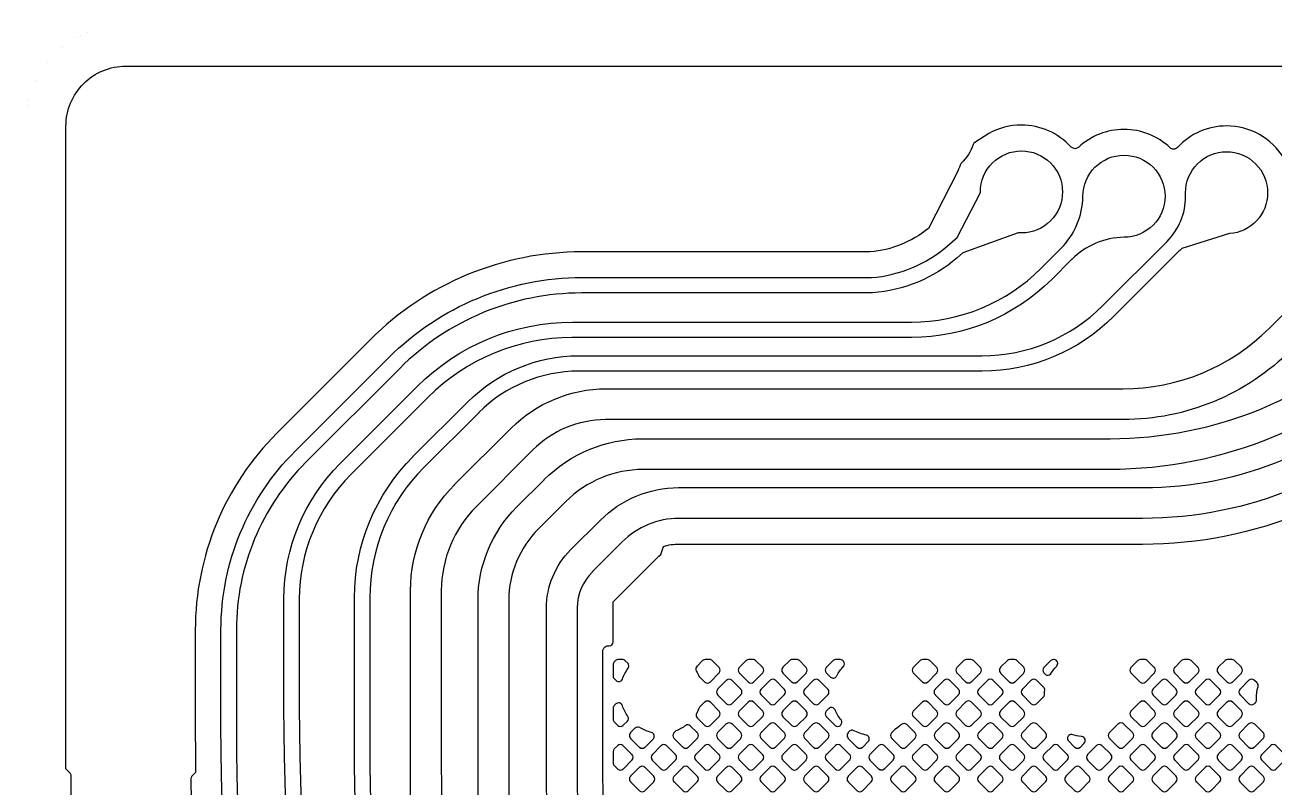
# Model space of a CAD drawing. Header units: millimetres. Extents: x 3440 to 3572, y 2 to 96.
# Drawn here: x 3521.59 to 3527.77, y 66.07 to 69.84 of the extents above; entities that cross this region are included whole.
import ezdxf

# ---------------------------------------------------------------- set-up
doc = ezdxf.new("R2010")
doc.units = ezdxf.units.MM
doc.header["$LTSCALE"] = 23.1
doc.layers.add('gbr-dxf', color=7, linetype='CONTINUOUS')
doc.layers.add('gbr-outline-dxf', color=2, linetype='CONTINUOUS')

msp = doc.modelspace()

# ---------------------------------------------------------------- linework, layer by layer
at = {"layer": 'gbr-dxf', "linetype": 'Continuous'}
for points in [[(3521.7892, 66.1587), (3521.7892, 69.3434, -0.414221), (3522.0856, 69.6398), (3535.0859, 69.6398, -0.41422), (3535.3823, 69.3434), (3535.3823, 66.1625), (3535.3621, 66.1423, 0.16592), (3535.3569, 66.1304), (3535.3569, 64.1192, -0.013289), (3535.3569, 64.1181), (3535.3569, 63.1126)], [(3526.5197, 69.3479), (3526.5196, 69.3479, 0.128289), (3526.3579, 69.3058), (3526.2884, 69.2621), (3526.2883, 69.262, 0.155189), (3526.2808, 69.2525, -0.137692), (3526.2213, 69.1602, 0.033305), (3526.205, 69.1193), (3526.059, 68.8366, -0.151297), (3525.7707, 68.72), (3524.344, 68.72, 0.198902), (3523.2975, 68.2865), (3522.8334, 67.8224, 0.198899), (3522.4293, 66.847), (3522.4293, 66.3705, 0.003655), (3522.4306, 66.1968), (3522.4306, 66.1412), (3522.412, 66.1226, 0.169072), (3522.407, 66.1104), (3522.407, 66.1102)], [(3527.8188, 69.1836, 0.263062), (3527.5352, 69.3439, 0.209797), (3527.2916, 69.2369, -0.211752), (3527.2729, 69.2286, -0.193749), (3527.2553, 69.2357, 0.192153), (3527.0275, 69.3266, 0.190057), (3526.8014, 69.2374), (3526.7841, 69.2306), (3526.7653, 69.239, 0.211896), (3526.5197, 69.3479), (3526.5197, 69.3479)], [(3525.0477, 59.1183, -0.166954), (3522.5566, 66.371, -0.014027), (3522.5566, 66.3729), (3522.5566, 66.8446, -0.016763), (3522.5565, 66.847, -0.010979), (3522.5566, 66.8484, -0.198629), (3522.9233, 67.7325), (3522.9233, 67.7325), (3522.9233, 67.7325), (3523.3874, 68.1966), (3523.3874, 68.1966), (3523.3874, 68.1966, -0.198915), (3524.344, 68.5928, -0.016733), (3524.3464, 68.5928), (3525.7768, 68.5928, 0.159173), (3526.1513, 68.7481), (3526.1518, 68.7485), (3526.2017, 68.7914), (3526.3165, 69.0134, -0.005086), (3526.3165, 69.017, -0.414223), (3526.5197, 69.2202, -0.414223), (3526.7229, 69.017, -0.414223), (3526.5197, 68.8138, -0.01986), (3526.5037, 68.8144), (3526.2301, 68.7153), (3526.2016, 68.6908), (3526.2014, 68.6906, -0.159343), (3525.7828, 68.5168, -0.028607), (3525.7785, 68.5166), (3524.3439, 68.5166, -0.016499), (3524.3416, 68.5166, 0.19842), (3523.4413, 68.1427), (3523.4413, 68.1427), (3523.4413, 68.1427), (3522.9772, 67.6786), (3522.9772, 67.6786), (3522.9772, 67.6786, 0.198482), (3522.6328, 66.849, -0.013924), (3522.6328, 66.8471), (3522.6328, 66.3714, -0.014056), (3522.6328, 66.3694, 0.16691), (3525.1076, 59.1655)], [(3525.3297, 59.2875, -0.16673), (3522.868, 66.4618, -0.014135), (3522.8679, 66.4637), (3522.8679, 67.0004, -0.011037), (3522.868, 67.0018, -0.198483), (3523.1456, 67.6708), (3523.1456, 67.6708), (3523.1456, 67.6708), (3523.5291, 68.0543), (3523.5291, 68.0544), (3523.5292, 68.0544, -0.198916), (3524.2963, 68.3721, -0.016733), (3524.2986, 68.372), (3525.9733, 68.372, -0.010871), (3525.9746, 68.3721, 0.198914), (3526.6155, 68.6375), (3526.6155, 68.6375), (3526.6155, 68.6375), (3526.7143, 68.7363), (3526.7145, 68.7366), (3526.7146, 68.7366), (3526.7146, 68.7366, 0.193853), (3526.8242, 68.9943), (3526.8242, 68.9953), (3526.8242, 68.9956, -0.414223), (3527.0274, 69.1988, -0.414223), (3527.2306, 68.9956, -0.414209), (3527.0274, 68.7924, 0.194795), (3526.7684, 68.6827), (3526.7682, 68.6824), (3526.6694, 68.5836), (3526.6694, 68.5836), (3526.6693, 68.5836, -0.198548), (3525.976, 68.2959, -0.011009), (3525.9746, 68.2958), (3524.2962, 68.2958, -0.016438), (3524.2938, 68.2959, 0.198292), (3523.583, 68.0005), (3523.583, 68.0005), (3523.583, 68.0005), (3523.1995, 67.6169), (3523.1995, 67.6169), (3523.1995, 67.6169, 0.198864), (3522.9442, 67.0005, -0.01087), (3522.9441, 66.9991), (3522.9441, 66.4662, -0.016763), (3522.9442, 66.4638), (3522.9442, 66.4632, -0.010857), (3522.9442, 66.4618, 0.166721), (3525.3895, 59.3347)], [(3525.5287, 59.5273, -0.165958), (3523.2172, 66.2997, -0.01087), (3523.2172, 66.301), (3523.2172, 67.0068, -0.011022), (3523.2173, 67.0082, -0.198598), (3523.5068, 67.7056), (3523.5071, 67.7059), (3523.7785, 67.9774), (3523.7788, 67.9776, -0.198391), (3524.3276, 68.2054, -0.011044), (3524.329, 68.2055), (3526.3223, 68.2055, -0.010871), (3526.3237, 68.2055, 0.198911), (3526.9216, 68.4531), (3526.9216, 68.4531), (3527.2405, 68.772), (3527.2405, 68.772), (3527.2405, 68.772, 0.198902), (3527.3323, 68.9939, -0.010258), (3527.3324, 68.9951, 0.00841), (3527.3321, 69.0054, -0.009582), (3527.3321, 69.0065, -0.008299), (3527.332, 69.0129, -0.414223), (3527.5352, 69.2161, -0.414223), (3527.7384, 69.0129, -0.394397), (3527.5491, 68.8102), (3527.3143, 68.7365, 0.021669), (3527.2944, 68.7182), (3527.2944, 68.7182), (3527.2944, 68.7182), (3527.2943, 68.7182), (3527.2943, 68.7181), (3526.9755, 68.3993), (3526.9754, 68.3993), (3526.9754, 68.3992), (3526.9754, 68.3992, -0.198488), (3526.3251, 68.1293, -0.011021), (3526.3237, 68.1293), (3524.3303, 68.1293, -0.010871), (3524.329, 68.1292, 0.198853), (3523.8327, 67.9237), (3523.8324, 67.9235), (3523.5609, 67.652), (3523.5607, 67.6517, 0.198961), (3523.2935, 67.0069, -0.010857), (3523.2934, 67.0055), (3523.2934, 66.2997, -0.010857), (3523.2934, 66.2983, 0.165913), (3525.5887, 59.5744)], [(3525.6544, 59.8128, -0.164875), (3523.4951, 66.183, -0.009972), (3523.4951, 66.1858), (3523.4951, 67.0364, -0.011836), (3523.4951, 67.0398, -0.007961), (3523.4951, 67.0419, -0.198023), (3523.7131, 67.5668), (3523.7135, 67.5672), (3523.9929, 67.8466), (3523.9933, 67.847, -0.198797), (3524.4636, 68.0417, -0.011836), (3524.467, 68.0416), (3527.0192, 68.0416, -0.007691), (3527.0211, 68.0416, 0.198799), (3527.7474, 68.3423), (3527.7478, 68.3427), (3528.1839, 68.7787)], [(3525.9062, 60.0381, -0.164322), (3523.8291, 66.1836, -0.007717), (3523.8291, 66.1855), (3523.8291, 66.1861, -0.011836), (3523.8291, 66.1895), (3523.8291, 66.9917, -0.007704), (3523.8291, 66.9936, -0.198804), (3524.0203, 67.4554), (3524.0203, 67.4554), (3524.0203, 67.4554), (3524.0204, 67.4554), (3524.1565, 67.5915), (3524.1569, 67.592, -0.197306), (3524.6429, 67.7944, -0.012435), (3524.6465, 67.7945), (3526.9564, 67.7945, -0.007579), (3526.9583, 67.7945, 0.198586), (3528.3486, 68.371)], [(3528.4564, 68.2632, -0.198844), (3526.9564, 67.6421, -0.007678), (3526.9544, 67.6421), (3524.6498, 67.6421, -0.011828), (3524.6464, 67.642, 0.198592), (3524.2646, 67.4841), (3524.2642, 67.4838), (3524.1281, 67.3477, 0.197878), (3523.9815, 66.9955, -0.007333), (3523.9815, 66.9937), (3523.9815, 66.1862, -0.009964), (3523.9815, 66.1834, 0.164179), (3526.0241, 60.1348)], [(3527.8552, 68.2345, -0.19837), (3527.0231, 67.8892, -0.007863), (3527.0211, 67.8892), (3524.4636, 67.8892, -0.011108), (3524.4604, 67.8892, 0.19714), (3524.101, 67.7392), (3524.1007, 67.7388), (3523.8213, 67.4594), (3523.8209, 67.4591, 0.197555), (3523.6475, 67.0425, -0.009467), (3523.6475, 67.0399), (3523.6475, 66.1836, -0.009964), (3523.6475, 66.1809, 0.164763), (3525.7739, 59.9073)], [(3526.1639, 60.2609, -0.163793), (3524.1677, 66.1912, -0.009935), (3524.1677, 66.1939), (3524.1677, 66.9512, -0.009965), (3524.1677, 66.954, -0.199031), (3524.2878, 67.2438), (3524.4354, 67.3914), (3524.4354, 67.3914), (3524.4354, 67.3914, -0.197934), (3524.822, 67.5524, -0.008078), (3524.8241, 67.5524), (3527.1192, 67.5524, -0.011609), (3527.1225, 67.5524, 0.198379), (3528.4098, 68.087)], [(3528.5176, 67.9792, -0.198865), (3527.1191, 67.4, -0.011859), (3527.1158, 67.4), (3524.826, 67.4, -0.007684), (3524.824, 67.4, 0.198916), (3524.5432, 67.2837), (3524.5431, 67.2836), (3524.5431, 67.2836), (3524.3955, 67.1361), (3524.3955, 67.136, 0.195991), (3524.3201, 66.957, -0.016607), (3524.3201, 66.9521), (3524.3201, 66.1917, -0.009957), (3524.3201, 66.189, 0.163577), (3526.2816, 60.3579)], [(3524.7058, 63.9872, -0.058439), (3524.4473, 66.1914, -0.020503), (3524.4474, 66.1934), (3524.4474, 66.2618, -0.031973), (3524.4474, 66.2649), (3524.4474, 66.4779, -0.022988), (3524.4474, 66.4801), (3524.4474, 66.599, -0.03889), (3524.4474, 66.6028), (3524.4474, 66.7413, -0.125227), (3524.4499, 66.7536, -0.091887), (3524.4553, 66.7611, -0.207347), (3524.4741, 66.7683), (3524.4771, 66.7683, -0.102616), (3524.4791, 66.7688, 0.393601), (3524.498, 66.7876, -0.093671), (3524.4984, 66.7894), (3524.4984, 66.9867), (3524.7242, 67.2125), (3524.7341, 67.2217), (3524.7473, 67.2615, -0.072171), (3524.824, 67.2727), (3527.1191, 67.2727, 0.198925), (3528.6078, 67.8897)], [(3521.8146, 64.1194), (3521.8146, 66.1208, -0.034868), (3521.8148, 66.1243, 0.186511), (3521.81, 66.1379), (3521.7892, 66.1587)], [(3522.407, 66.1102, 0.012838), (3522.4361, 65.4972, -0.017977), (3522.4362, 65.4956, 0.148382), (3524.9332, 59.0169), (3524.9335, 59.0165, 0.019899), (3524.9437, 59.0054, -0.01365), (3524.9445, 59.0045), (3525.1541, 58.7949, -0.018805), (3525.1553, 58.7937, 0.111695), (3525.2579, 58.729, -0.017124), (3525.2594, 58.7284, -0.221605), (3525.3809, 58.6071, -0.020682), (3525.3816, 58.6053, 0.111689), (3525.4464, 58.5027, -0.023293)]]:
    msp.add_lwpolyline(points, format="xyb", dxfattribs=at)
for points in [[(3524.4982, 66.619, 0.055379), (3524.4988, 66.6147, -0.069012), (3524.4989, 66.614, 0.108866), (3524.5031, 66.6065), (3524.5129, 66.5967, 0.482115), (3524.5438, 66.603, -0.078327), (3524.5733, 66.6589, 0.305964), (3524.572, 66.6814), (3524.5564, 66.6969, 0.146877), (3524.5458, 66.7012), (3524.5222, 66.7012, 0.168855), (3524.5102, 66.6959), (3524.5102, 66.6959), (3524.5035, 66.6892), (3524.5035, 66.6892, 0.168923), (3524.4982, 66.6772)], [(3524.9098, 66.6437, -0.114321), (3524.9103, 66.6421, -0.033499), (3524.9227, 66.618), (3524.9503, 66.5904, -0.091913), (3524.9519, 66.5894, 0.379731), (3524.9779, 66.5894, -0.096225), (3524.9795, 66.5904), (3525.0221, 66.633, -0.095916), (3525.0231, 66.6347, 0.379731), (3525.0231, 66.6606, -0.096265), (3525.0221, 66.6623), (3524.9883, 66.6961, 0.0755), (3524.9833, 66.6994, 0.093701), (3524.9761, 66.7012), (3524.954, 66.7012, 0.147556), (3524.9431, 66.6975), (3524.9431, 66.6974, 0.031553), (3524.9412, 66.6959), (3524.9411, 66.6958), (3524.9134, 66.6681, -0.109979), (3524.9126, 66.6667, 0.325779)], [(3525.1223, 66.6347, -0.096157), (3525.1232, 66.6331), (3525.1659, 66.5904, -0.091364), (3525.1674, 66.5895, 0.379293), (3525.1934, 66.5895, -0.095956), (3525.195, 66.5905), (3525.2376, 66.6331, -0.096266), (3525.2386, 66.6348, 0.379731), (3525.2386, 66.6607, -0.09572), (3525.2376, 66.6624), (3525.2033, 66.6968, 0.153023), (3525.1922, 66.7012), (3525.1692, 66.7012, 0.169141), (3525.1571, 66.6961), (3525.1233, 66.6623, -0.096023), (3525.1223, 66.6607, 0.379672)], [(3525.3378, 66.6348, -0.096265), (3525.3387, 66.6332), (3525.3813, 66.5906, -0.091964), (3525.3829, 66.5896, 0.379731), (3525.4089, 66.5896, -0.095756), (3525.4105, 66.5906), (3525.4531, 66.6332, -0.095958), (3525.4541, 66.6348, 0.379731), (3525.4541, 66.6608, -0.082756), (3525.4532, 66.6622), (3525.4184, 66.697, 0.060717), (3525.4143, 66.6995, 0.084526), (3525.4079, 66.7012), (3525.3843, 66.7012, 0.091982), (3525.3773, 66.6993, 0.072691), (3525.3725, 66.6961), (3525.3387, 66.6624, -0.095916), (3525.3378, 66.6608, 0.379731)], [(3525.5532, 66.6349, -0.095612), (3525.5542, 66.6332), (3525.5721, 66.6153, -0.074719), (3525.5743, 66.6138, 0.473813), (3525.6041, 66.6186, -0.075742), (3525.6057, 66.6207, -0.068046), (3525.6374, 66.6657, -0.085735), (3525.6382, 66.6671, 0.37084), (3525.6378, 66.6927, -0.087077), (3525.6369, 66.6942), (3525.6356, 66.6956, -0.05036), (3525.6352, 66.6958, 0.180695), (3525.6223, 66.7012), (3525.5997, 66.7012, 0.16507), (3525.5879, 66.6961), (3525.5542, 66.6624, -0.095935), (3525.5532, 66.6608, 0.379287)], [(3525.9842, 66.6348, -0.087748), (3525.9851, 66.6333), (3526.0278, 66.5906, -0.09979), (3526.0295, 66.5896, 0.379731), (3526.0555, 66.5896, -0.09572), (3526.0571, 66.5906), (3526.0998, 66.6332, -0.096266), (3526.1007, 66.6348, 0.379731), (3526.1007, 66.6608, -0.087314), (3526.0998, 66.6623), (3526.066, 66.6961, 0.175834), (3526.0533, 66.7012), (3526.0315, 66.7012, 0.175844), (3526.0189, 66.6961), (3525.9852, 66.6624, -0.095916), (3525.9842, 66.6607, 0.379731)], [(3526.1999, 66.6348, -0.104215), (3526.2009, 66.633), (3526.2433, 66.5907, -0.100054), (3526.245, 66.5897, 0.379731), (3526.271, 66.5897, -0.096265), (3526.2726, 66.5907), (3526.3151, 66.6332, -0.096266), (3526.3161, 66.6348, 0.379731), (3526.3161, 66.6608, -0.091558), (3526.3152, 66.6623), (3526.2814, 66.6961, 0.176073), (3526.2687, 66.7012), (3526.2471, 66.7012, 0.175912), (3526.2345, 66.6961), (3526.2009, 66.6625, -0.095916), (3526.1999, 66.6608, 0.379731)], [(3526.4152, 66.6348, -0.082756), (3526.4161, 66.6334), (3526.4589, 66.5906, -0.096266), (3526.4606, 66.5896, 0.379731), (3526.4865, 66.5896, -0.09572), (3526.4882, 66.5906), (3526.5308, 66.6332, -0.095916), (3526.5318, 66.6348, 0.379731), (3526.5318, 66.6608, -0.096265), (3526.5308, 66.6624), (3526.4971, 66.6961, 0.165019), (3526.4853, 66.7012), (3526.4621, 66.7012, 0.169053), (3526.4499, 66.6961), (3526.4162, 66.6624, -0.096266), (3526.4152, 66.6607, 0.379731)], [(3526.6309, 66.6348, -0.082756), (3526.6317, 66.6334), (3526.6387, 66.6264, 0.333336), (3526.6634, 66.629, -0.058077), (3526.6925, 66.6659, -0.062404), (3526.6941, 66.6682, 0.62843), (3526.6808, 66.7008, -0.058512), (3526.6783, 66.7012), (3526.6777, 66.7012, 0.169476), (3526.6656, 66.6961), (3526.6318, 66.6624, -0.096266), (3526.6309, 66.6607, 0.379731)], [(3527.0619, 66.6348, -0.095865), (3527.0629, 66.6332), (3527.1056, 66.5904, -0.091437), (3527.1072, 66.5895, 0.379731), (3527.1331, 66.5895, -0.096265), (3527.1348, 66.5905), (3527.1774, 66.6331, -0.095916), (3527.1784, 66.6347, 0.379731), (3527.1784, 66.6607, -0.083235), (3527.1775, 66.6621), (3527.1428, 66.6968, 0.153023), (3527.1317, 66.7012), (3527.1088, 66.7012, 0.16951), (3527.0966, 66.6961), (3527.0629, 66.6624, -0.096266), (3527.0619, 66.6608, 0.379731)], [(3527.2774, 66.6346, -0.082756), (3527.2783, 66.6332), (3527.321, 66.5906, -0.096266), (3527.3226, 66.5896, 0.379731), (3527.3486, 66.5896, -0.09572), (3527.3502, 66.5906), (3527.3929, 66.6332, -0.096266), (3527.3938, 66.6348, 0.379731), (3527.3938, 66.6608, -0.09572), (3527.3929, 66.6624), (3527.3596, 66.6957, -0.033973), (3527.3594, 66.6959, 0.174312), (3527.347, 66.7012), (3527.3249, 66.7012, 0.175445), (3527.3123, 66.6961), (3527.2784, 66.6622, -0.096266), (3527.2774, 66.6606, 0.379731)], [(3527.493, 66.6348, -0.096265), (3527.494, 66.6332), (3527.5367, 66.5905, -0.091913), (3527.5382, 66.5895, 0.379731), (3527.5642, 66.5895, -0.09572), (3527.5659, 66.5905), (3527.6084, 66.633, -0.095916), (3527.6093, 66.6347, 0.379731), (3527.6093, 66.6606, -0.096265), (3527.6084, 66.6623), (3527.5747, 66.6959, -0.038857), (3527.5745, 66.6961, 0.176073), (3527.5618, 66.7012), (3527.5403, 66.7012, 0.175844), (3527.5276, 66.6961), (3527.494, 66.6625, -0.095916), (3527.493, 66.6608, 0.379731)], [(3525.0144, 66.5528, 0.379293), (3525.0145, 66.5269, -0.091954), (3525.0154, 66.5253), (3525.0581, 66.4826, -0.087516), (3525.0596, 66.4817, 0.379731), (3525.0855, 66.4817, -0.09572), (3525.0872, 66.4827), (3525.1298, 66.5253, -0.096332), (3525.1308, 66.5269, 0.379289), (3525.1308, 66.5529, -0.099534), (3525.1298, 66.5546), (3525.0872, 66.5972, -0.08752), (3525.0857, 66.5981, 0.378815), (3525.0598, 66.5981, -0.095506), (3525.0581, 66.5972), (3525.0154, 66.5545, -0.095602)], [(3525.23, 66.527, -0.099534), (3525.231, 66.5253), (3525.2735, 66.4828, -0.095796), (3525.2751, 66.4818, 0.378943), (3525.3011, 66.4818, -0.095506), (3525.3027, 66.4828), (3525.3454, 66.5255, -0.095602), (3525.3463, 66.5271, 0.379293), (3525.3463, 66.5531, -0.091954), (3525.3454, 66.5546), (3525.3028, 66.5972, -0.096266), (3525.3012, 66.5982, 0.379731), (3525.2752, 66.5982, -0.09572), (3525.2735, 66.5972), (3525.231, 66.5546, -0.096332), (3525.23, 66.553, 0.379289)], [(3525.4454, 66.5271, -0.093919), (3525.4464, 66.5255), (3525.489, 66.4829, -0.103673), (3525.4908, 66.4819, 0.379293), (3525.5168, 66.4819, -0.096625), (3525.5184, 66.4829), (3525.5609, 66.5254, -0.096332), (3525.5619, 66.527, 0.379289), (3525.5619, 66.5529, -0.087248), (3525.561, 66.5544), (3525.5181, 66.5973, -0.091364), (3525.5166, 66.5982, 0.379293), (3525.4906, 66.5982, -0.095956), (3525.489, 66.5972), (3525.4464, 66.5547, -0.096227), (3525.4454, 66.553, 0.379506)], [(3526.092, 66.527, -0.09185), (3526.0929, 66.5254), (3526.1357, 66.4827, -0.08752), (3526.1372, 66.4818, 0.379293), (3526.1631, 66.4818, -0.096625), (3526.1648, 66.4828), (3526.2075, 66.5255, -0.096111), (3526.2085, 66.5271, 0.379289), (3526.2085, 66.5531, -0.082225), (3526.2076, 66.5545), (3526.1647, 66.5973, -0.086956), (3526.1633, 66.5983, 0.379293), (3526.1373, 66.5982, -0.096265), (3526.1357, 66.5973), (3526.093, 66.5546, -0.096314), (3526.092, 66.5529, 0.379672)], [(3526.3075, 66.5271, -0.100154), (3526.3085, 66.5254), (3526.3512, 66.4828, -0.095796), (3526.3528, 66.4818, 0.379293), (3526.3788, 66.4818, -0.096625), (3526.3804, 66.4828), (3526.4229, 66.5253, -0.096332), (3526.4239, 66.5269, 0.379289), (3526.4239, 66.5529, -0.095506), (3526.4229, 66.5545), (3526.3801, 66.5974, -0.082483), (3526.3787, 66.5983, 0.379293), (3526.3527, 66.5983, -0.096103), (3526.3511, 66.5973), (3526.3085, 66.5547, -0.096023), (3526.3076, 66.5531, 0.379672)], [(3526.5231, 66.527, -0.097885), (3526.5241, 66.5254), (3526.5668, 66.4827, -0.095602), (3526.5684, 66.4817, 0.379293), (3526.5943, 66.4818, -0.095956), (3526.596, 66.4827), (3526.6277, 66.5144), (3526.6277, 66.5145, 0.164025), (3526.633, 66.5261, -0.028101), (3526.6347, 66.5487, 0.20765), (3526.6294, 66.5638, -0.042072), (3526.6292, 66.564), (3526.596, 66.5972, -0.103498), (3526.5943, 66.5982, 0.379293), (3526.5683, 66.5982, -0.095956), (3526.5667, 66.5972), (3526.5241, 66.5546, -0.096128), (3526.5231, 66.553, 0.379506)], [(3527.1697, 66.527, -0.091583), (3527.1706, 66.5254), (3527.2132, 66.4829, -0.103498), (3527.215, 66.4819, 0.379293), (3527.2409, 66.4819, -0.095956), (3527.2426, 66.4829), (3527.285, 66.5254, -0.096266), (3527.286, 66.527, 0.379731), (3527.286, 66.553, -0.087314), (3527.2851, 66.5544), (3527.2424, 66.5971, -0.092072), (3527.2409, 66.5981, 0.379289), (3527.2149, 66.5981, -0.095506), (3527.2133, 66.5971), (3527.1707, 66.5545, -0.095296), (3527.1697, 66.5529, 0.379239)], [(3527.3851, 66.527, -0.087314), (3527.3861, 66.5255), (3527.429, 66.4826, -0.083056), (3527.4304, 66.4817, 0.379731), (3527.4564, 66.4817, -0.09572), (3527.458, 66.4827), (3527.5007, 66.5254, -0.096266), (3527.5017, 66.527, 0.379731), (3527.5017, 66.553, -0.091558), (3527.5007, 66.5546), (3527.458, 66.5973, -0.096266), (3527.4564, 66.5982, 0.379731), (3527.4304, 66.5982, -0.09572), (3527.4288, 66.5973), (3527.3861, 66.5546, -0.096266), (3527.3851, 66.5529, 0.379731)], [(3527.6008, 66.527, -0.091745), (3527.6018, 66.5254), (3527.6444, 66.4828, -0.091964), (3527.6459, 66.4819, 0.379731), (3527.6719, 66.4819, -0.096265), (3527.6736, 66.4828), (3527.6775, 66.4868), (3527.6776, 66.4868, 0.190247), (3527.683, 66.5005, -0.010739), (3527.6828, 66.509, -0.070931), (3527.6909, 66.5657), (3527.6909, 66.5659, 0.253728), (3527.6862, 66.5844, -0.042397), (3527.686, 66.5847), (3527.6734, 66.5972, -0.086956), (3527.6719, 66.5981, 0.379293), (3527.646, 66.5981, -0.095956), (3527.6443, 66.5972), (3527.6018, 66.5546, -0.095916), (3527.6008, 66.553, 0.379731)], [(3524.4982, 66.4027, 0.066134), (3524.4993, 66.3976, -0.044333), (3524.4994, 66.3972, 0.084119), (3524.5027, 66.3915), (3524.5192, 66.375, -0.099711), (3524.5209, 66.374, 0.379293), (3524.5469, 66.3741, -0.095956), (3524.5485, 66.375), (3524.5685, 66.3951, 0.331083), (3524.5711, 66.4188, -0.07399), (3524.5437, 66.4719, -0.05598), (3524.5427, 66.4739, 0.518234), (3524.5115, 66.4812, -0.056831), (3524.5096, 66.4799), (3524.5036, 66.474), (3524.5035, 66.4739, 0.101361), (3524.4993, 66.4671, -0.036205), (3524.4993, 66.4668, 0.068862), (3524.4982, 66.4615)], [(3524.9116, 66.434, 0.322287), (3524.9145, 66.4114, -0.111167), (3524.9153, 66.41), (3524.9503, 66.3751, -0.098332), (3524.9519, 66.3741, 0.379064), (3524.9779, 66.374, -0.095719), (3524.9795, 66.375), (3525.0221, 66.4176, -0.095935), (3525.023, 66.4192, 0.379239), (3525.023, 66.4451, -0.095756), (3525.0221, 66.4468), (3524.9795, 66.4893, -0.099711), (3524.9778, 66.4903, 0.379293), (3524.9519, 66.4903, -0.095956), (3524.9502, 66.4893), (3524.926, 66.4651, -0.040192), (3524.9121, 66.4357, -0.119673)], [(3525.1221, 66.4192, -0.09148), (3525.1231, 66.4176), (3525.1658, 66.3749, -0.086956), (3525.1673, 66.374, 0.379293), (3525.1932, 66.374, -0.095956), (3525.1949, 66.375), (3525.2375, 66.4176, -0.096023), (3525.2385, 66.4192, 0.379672), (3525.2385, 66.4452, -0.100154), (3525.2375, 66.4469), (3525.1949, 66.4895, -0.086956), (3525.1934, 66.4905, 0.379293), (3525.1674, 66.4904, -0.095956), (3525.1658, 66.4895), (3525.1231, 66.4468, -0.096332), (3525.1222, 66.4451, 0.379289)], [(3525.3376, 66.4193, -0.087284), (3525.3385, 66.4178), (3525.3813, 66.375, -0.099849), (3525.383, 66.374, 0.379293), (3525.4089, 66.3741, -0.096625), (3525.4106, 66.375), (3525.4532, 66.4177, -0.096558), (3525.4542, 66.4193, 0.379731), (3525.4542, 66.4453, -0.087314), (3525.4533, 66.4467), (3525.4104, 66.4896, -0.092072), (3525.4089, 66.4905, 0.379321), (3525.3829, 66.4905, -0.095866), (3525.3813, 66.4896), (3525.3386, 66.4468, -0.095895), (3525.3376, 66.4452, 0.378815)], [(3525.9843, 66.4193, -0.082756), (3525.9852, 66.4179), (3526.0279, 66.3751, -0.095602), (3526.0295, 66.3742, 0.37925), (3526.0555, 66.3742, -0.096458), (3526.0571, 66.3752), (3526.0996, 66.4176, -0.096627), (3526.1006, 66.4193, 0.379229), (3526.1006, 66.4453, -0.09148), (3526.0997, 66.4468), (3526.0571, 66.4894, -0.095602), (3526.0554, 66.4904, 0.379293), (3526.0295, 66.4904, -0.096103), (3526.0278, 66.4894), (3525.9853, 66.4469, -0.096023), (3525.9843, 66.4452, 0.379672)], [(3526.1997, 66.4193, -0.096157), (3526.2007, 66.4177), (3526.2434, 66.3749, -0.09197), (3526.245, 66.374, 0.379293), (3526.271, 66.374, -0.096625), (3526.2726, 66.375), (3526.3152, 66.4176, -0.095916), (3526.3162, 66.4192, 0.379289), (3526.3162, 66.4452, -0.095506), (3526.3152, 66.4468), (3526.2724, 66.4897, -0.082406), (3526.271, 66.4906, 0.379214), (3526.245, 66.4906, -0.095956), (3526.2434, 66.4896), (3526.2007, 66.4469, -0.096023), (3526.1997, 66.4453, 0.379672)], [(3526.4154, 66.4193, -0.106372), (3526.4165, 66.4175), (3526.4589, 66.375, -0.101895), (3526.4607, 66.374, 0.378718), (3526.4866, 66.374, -0.095719), (3526.4883, 66.375), (3526.5308, 66.4175, -0.095394), (3526.5318, 66.4192, 0.379214), (3526.5317, 66.4451, -0.091954), (3526.5308, 66.4467), (3526.4881, 66.4894, -0.095628), (3526.4865, 66.4904, 0.379731), (3526.4605, 66.4904, -0.096265), (3526.4588, 66.4894), (3526.4164, 66.4469, -0.096128), (3526.4154, 66.4453, 0.379506)], [(3527.0619, 66.4191, -0.087254), (3527.0628, 66.4177), (3527.1054, 66.3751, -0.101895), (3527.1072, 66.374, 0.379069), (3527.1331, 66.3741, -0.096117), (3527.1347, 66.375), (3527.1773, 66.4177, -0.095916), (3527.1783, 66.4193, 0.379289), (3527.1783, 66.4453, -0.087715), (3527.1774, 66.4467), (3527.1347, 66.4895, -0.09197), (3527.1331, 66.4904, 0.379293), (3527.1072, 66.4904, -0.096119), (3527.1056, 66.4894), (3527.0629, 66.4467, -0.096023), (3527.0619, 66.4451, 0.379672)], [(3527.2774, 66.4192, -0.091558), (3527.2784, 66.4177), (3527.321, 66.3751, -0.103868), (3527.3228, 66.3741, 0.379731), (3527.3487, 66.3741, -0.096265), (3527.3504, 66.375), (3527.3929, 66.4175, -0.096266), (3527.3938, 66.4192, 0.379731), (3527.3938, 66.4451, -0.087314), (3527.3929, 66.4466), (3527.3501, 66.4894, -0.091913), (3527.3486, 66.4904, 0.379731), (3527.3226, 66.4904, -0.09572), (3527.3209, 66.4894), (3527.2784, 66.4469, -0.096266), (3527.2774, 66.4452, 0.379731)], [(3527.493, 66.4192, -0.091581), (3527.4939, 66.4176), (3527.5366, 66.3749, -0.08752), (3527.5381, 66.374, 0.379293), (3527.5641, 66.374, -0.096625), (3527.5657, 66.375), (3527.6083, 66.4176, -0.096627), (3527.6093, 66.4192, 0.379229), (3527.6093, 66.4452, -0.103506), (3527.6083, 66.447), (3527.5658, 66.4895, -0.091364), (3527.5642, 66.4905, 0.379293), (3527.5383, 66.4904, -0.095956), (3527.5366, 66.4895), (3527.494, 66.4468, -0.096314), (3527.493, 66.4451, 0.379703)], [(3525.5532, 66.4193, -0.091476), (3525.5542, 66.4177), (3525.5981, 66.3738, 0.801157), (3525.6279, 66.3999, -0.071781), (3525.5983, 66.4498, -0.066136), (3525.5969, 66.452, 0.49961), (3525.5662, 66.4582, -0.06455), (3525.5641, 66.4567), (3525.5542, 66.4469, -0.095819), (3525.5533, 66.4452, 0.379289)], [(3524.5834, 66.3115, -0.100032), (3524.5844, 66.3098), (3524.627, 66.2672, -0.096332), (3524.6287, 66.2662, 0.379321), (3524.6546, 66.2662, -0.095866), (3524.6563, 66.2672), (3524.6972, 66.3081, 0.520518), (3524.6886, 66.3398, -0.076586), (3524.6314, 66.3633, -0.11062), (3524.6298, 66.3637, 0.325797), (3524.6069, 66.361, -0.110127), (3524.6055, 66.3602), (3524.5844, 66.3391, -0.096121), (3524.5834, 66.3375, 0.379731)], [(3524.7989, 66.3372, 0.379069), (3524.7989, 66.3113, -0.096117), (3524.7999, 66.3097), (3524.8425, 66.2671, -0.091964), (3524.844, 66.2662, 0.379731), (3524.87, 66.2662, -0.096265), (3524.8716, 66.2671), (3524.9144, 66.3099, -0.095585), (3524.9154, 66.3115, 0.379324), (3524.9154, 66.3375, -0.082792), (3524.9145, 66.3388), (3524.8801, 66.3732, 0.305175), (3524.8577, 66.3746, -0.069519), (3524.8085, 66.3475), (3524.7999, 66.3389, -0.098004)], [(3525.0144, 66.3374, 0.379293), (3525.0145, 66.3115, -0.092348), (3525.0154, 66.3099), (3525.0581, 66.2672, -0.088202), (3525.0596, 66.2663, 0.379289), (3525.0855, 66.2663, -0.09527), (3525.0871, 66.2673), (3525.1297, 66.3098, -0.095602), (3525.1307, 66.3114, 0.379293), (3525.1307, 66.3374, -0.104215), (3525.1296, 66.3392), (3525.0872, 66.3817, -0.09246), (3525.0856, 66.3826, 0.379703), (3525.0596, 66.3826, -0.095612), (3525.058, 66.3817), (3525.0154, 66.3391, -0.095796)], [(3525.2299, 66.3115, -0.09572), (3525.2308, 66.3099), (3525.2735, 66.2672, -0.092072), (3525.2751, 66.2662, 0.379321), (3525.3011, 66.2662, -0.095866), (3525.3027, 66.2672), (3525.3454, 66.3098, -0.096227), (3525.3463, 66.3115, 0.379324), (3525.3463, 66.3374, -0.096157), (3525.3454, 66.339), (3525.3027, 66.3817, -0.099849), (3525.301, 66.3827, 0.379293), (3525.2751, 66.3827, -0.096625), (3525.2734, 66.3817), (3525.2308, 66.3391, -0.096558), (3525.2299, 66.3375, 0.379731)], [(3525.4454, 66.3374, 0.379293), (3525.4454, 66.3114, -0.087748), (3525.4464, 66.3099), (3525.4889, 66.2674, -0.10046), (3525.4907, 66.2664, 0.379289), (3525.5166, 66.2663, -0.095506), (3525.5182, 66.2673), (3525.5609, 66.31, -0.095602), (3525.5619, 66.3116, 0.379293), (3525.5619, 66.3376, -0.087748), (3525.561, 66.3391), (3525.5183, 66.3817, -0.092072), (3525.5167, 66.3827, 0.379289), (3525.4908, 66.3827, -0.095506), (3525.4891, 66.3817), (3525.4464, 66.339, -0.095602)], [(3525.661, 66.3115, -0.091745), (3525.6619, 66.31), (3525.7045, 66.2674, -0.104584), (3525.7063, 66.2664, 0.379672), (3525.7323, 66.2663, -0.095612), (3525.7339, 66.2673), (3525.7627, 66.2961, 0.488998), (3525.7531, 66.3268, -0.087414), (3525.6866, 66.3501, 0.206306), (3525.6705, 66.3478), (3525.6619, 66.3392, -0.095916), (3525.661, 66.3375, 0.379731)], [(3525.8765, 66.3115, -0.095487), (3525.8775, 66.3099), (3525.9201, 66.2673, -0.091364), (3525.9217, 66.2663, 0.379287), (3525.9476, 66.2663, -0.096157), (3525.9493, 66.2673), (3525.9919, 66.31, -0.095796), (3525.9929, 66.3116, 0.379293), (3525.9929, 66.3375, -0.10047), (3525.9919, 66.3393), (3525.9532, 66.3779, -0.094106), (3525.9516, 66.3789, 0.370653), (3525.926, 66.3793, -0.085486), (3525.9245, 66.3785, -0.049647), (3525.8925, 66.3541), (3525.8775, 66.3391, -0.095935), (3525.8765, 66.3375, 0.378845)], [(3526.092, 66.3375, 0.379293), (3526.092, 66.3116, -0.087748), (3526.0929, 66.3101), (3526.1359, 66.2672, -0.083403), (3526.1373, 66.2663, 0.379672), (3526.1632, 66.2663, -0.096157), (3526.1649, 66.2672), (3526.2075, 66.3099, -0.095796), (3526.2085, 66.3115, 0.379293), (3526.2085, 66.3375, -0.087314), (3526.2075, 66.3389), (3526.1647, 66.3818, -0.092072), (3526.1632, 66.3827, 0.379289), (3526.1372, 66.3827, -0.095506), (3526.1356, 66.3818), (3526.093, 66.3392, -0.095602)], [(3526.3075, 66.3374, 0.379293), (3526.3076, 66.3115, -0.095956), (3526.3085, 66.3098), (3526.3512, 66.2671, -0.092233), (3526.3528, 66.2662, 0.379321), (3526.3788, 66.2662, -0.095506), (3526.3804, 66.2671), (3526.4231, 66.3098, -0.095796), (3526.424, 66.3114, 0.379293), (3526.424, 66.3374, -0.09572), (3526.423, 66.339), (3526.3802, 66.3819, -0.083134), (3526.3788, 66.3827, 0.379289), (3526.3529, 66.3828, -0.095506), (3526.3512, 66.3818), (3526.3085, 66.3391, -0.095602)], [(3526.5231, 66.3374, 0.379293), (3526.5232, 66.3114, -0.092348), (3526.5241, 66.3099), (3526.5666, 66.2674, -0.104311), (3526.5684, 66.2664, 0.379672), (3526.5943, 66.2663, -0.095506), (3526.596, 66.2673), (3526.6385, 66.3099, -0.095824), (3526.6395, 66.3115, 0.379293), (3526.6395, 66.3374, -0.087314), (3526.6386, 66.3389), (3526.5959, 66.3816, -0.09246), (3526.5943, 66.3826, 0.379703), (3526.5684, 66.3826, -0.095612), (3526.5667, 66.3816), (3526.5241, 66.339, -0.095796)], [(3526.9543, 66.3115, -0.096157), (3526.9552, 66.3099), (3526.9979, 66.2673, -0.091364), (3526.9994, 66.2663, 0.378906), (3527.0253, 66.2663, -0.095506), (3527.027, 66.2673), (3527.0695, 66.3098, -0.095796), (3527.0705, 66.3115, 0.379293), (3527.0705, 66.3374, -0.09572), (3527.0695, 66.3391), (3527.027, 66.3815, -0.09979), (3527.0253, 66.3825, 0.379731), (3526.9993, 66.3825, -0.09572), (3526.9977, 66.3816), (3526.9553, 66.3391, -0.096023), (3526.9543, 66.3375, 0.379672)], [(3527.1696, 66.3114, -0.087748), (3527.1705, 66.3099), (3527.2132, 66.2672, -0.100601), (3527.2149, 66.2662, 0.379731), (3527.2409, 66.2662, -0.09572), (3527.2425, 66.2672), (3527.2852, 66.3098, -0.095916), (3527.2861, 66.3115, 0.379731), (3527.2861, 66.3374, -0.087748), (3527.2852, 66.3389), (3527.2424, 66.3817, -0.091964), (3527.2409, 66.3827, 0.379731), (3527.2149, 66.3827, -0.096265), (3527.2132, 66.3817), (3527.1706, 66.339, -0.095916), (3527.1696, 66.3374, 0.379731)], [(3527.3852, 66.3115, -0.096157), (3527.3862, 66.3098), (3527.4288, 66.2672, -0.091317), (3527.4304, 66.2663, 0.379293), (3527.4563, 66.2663, -0.096625), (3527.458, 66.2673), (3527.5006, 66.3099, -0.096111), (3527.5016, 66.3115, 0.379289), (3527.5016, 66.3375, -0.082787), (3527.5007, 66.3388), (3527.4579, 66.3817, -0.086956), (3527.4564, 66.3826, 0.379214), (3527.4304, 66.3826, -0.096625), (3527.4288, 66.3816), (3527.3862, 66.3391, -0.096023), (3527.3853, 66.3374, 0.379672)], [(3527.6007, 66.3115, -0.096157), (3527.6017, 66.3099), (3527.6444, 66.2671, -0.091364), (3527.646, 66.2662, 0.378858), (3527.6719, 66.2662, -0.095506), (3527.6735, 66.2672), (3527.7162, 66.3098, -0.095796), (3527.7172, 66.3115, 0.379293), (3527.7172, 66.3374, -0.100032), (3527.7162, 66.3391), (3527.6737, 66.3816, -0.104018), (3527.6719, 66.3827, 0.379731), (3527.6459, 66.3827, -0.09572), (3527.6443, 66.3817), (3527.6017, 66.3391, -0.096023), (3527.6007, 66.3375, 0.379672)], [(3526.7503, 66.2991), (3526.7824, 66.267, -0.083134), (3526.7838, 66.2662, 0.379321), (3526.8098, 66.2661, -0.095866), (3526.8114, 66.2671), (3526.8289, 66.2846, -0.042565), (3526.8306, 66.2869, 0.59421), (3526.8189, 66.3193, -0.03917), (3526.8162, 66.3199, -0.058903), (3526.7696, 66.3302, 0.608158)], [(3524.4981, 66.1887, -0.046445), (3524.4982, 66.1883, 0.181755), (3524.5036, 66.1753), (3524.5037, 66.1752), (3524.5194, 66.1594, -0.091578), (3524.521, 66.1585, 0.379293), (3524.547, 66.1585, -0.095956), (3524.5486, 66.1595), (3524.5911, 66.202, -0.096314), (3524.5921, 66.2036, 0.379672), (3524.5921, 66.2296, -0.096157), (3524.5911, 66.2312), (3524.5485, 66.2739, -0.099849), (3524.5468, 66.2749, 0.379293), (3524.5208, 66.2748, -0.096625), (3524.5192, 66.2739), (3524.5038, 66.2585, -0.035913), (3524.5036, 66.2583, 0.180708), (3524.4982, 66.2454), (3524.4982, 66.1915, -0.017281), (3524.4981, 66.1899)], [(3524.6912, 66.2036, -0.087343), (3524.6921, 66.2021), (3524.7347, 66.1595, -0.099711), (3524.7364, 66.1585, 0.378906), (3524.7624, 66.1585, -0.095506), (3524.764, 66.1595), (3524.8065, 66.202, -0.095602), (3524.8075, 66.2037, 0.379293), (3524.8075, 66.2296, -0.087748), (3524.8066, 66.2311), (3524.7639, 66.2738, -0.091913), (3524.7623, 66.2747, 0.379731), (3524.7364, 66.2747, -0.09572), (3524.7347, 66.2738), (3524.6922, 66.2312, -0.096214), (3524.6912, 66.2296, 0.379672)], [(3524.9066, 66.2296, 0.379214), (3524.9066, 66.2036, -0.096625), (3524.9076, 66.202), (3524.9502, 66.1594, -0.091964), (3524.9517, 66.1585, 0.379289), (3524.9777, 66.1584, -0.095506), (3524.9793, 66.1594), (3525.0221, 66.2022, -0.095535), (3525.0231, 66.2038, 0.379214), (3525.023, 66.2298, -0.083235), (3525.0222, 66.2312), (3524.9793, 66.274, -0.087857), (3524.9779, 66.2749, 0.379672), (3524.9519, 66.2749, -0.096157), (3524.9503, 66.2739), (3524.9076, 66.2312, -0.095602)], [(3525.1222, 66.2038, -0.091745), (3525.1231, 66.2022), (3525.1659, 66.1594, -0.088202), (3525.1674, 66.1585, 0.379289), (3525.1933, 66.1585, -0.095866), (3525.195, 66.1594), (3525.2375, 66.202, -0.095585), (3525.2385, 66.2036, 0.379287), (3525.2385, 66.2296, -0.104099), (3525.2375, 66.2313), (3525.1948, 66.274, -0.09197), (3525.1933, 66.2749, 0.379293), (3525.1673, 66.2749, -0.096625), (3525.1657, 66.2739), (3525.1231, 66.2314, -0.095916), (3525.1222, 66.2298, 0.379731)], [(3525.3376, 66.2036, -0.082756), (3525.3385, 66.2022), (3525.3812, 66.1595, -0.096266), (3525.3828, 66.1585, 0.379731), (3525.4088, 66.1585, -0.09572), (3525.4104, 66.1595), (3525.4531, 66.2021, -0.096266), (3525.454, 66.2038, 0.379731), (3525.454, 66.2298, -0.091558), (3525.4531, 66.2313), (3525.4105, 66.2739, -0.096266), (3525.4089, 66.2749, 0.379731), (3525.3829, 66.2749, -0.09572), (3525.3813, 66.2739), (3525.3386, 66.2312, -0.096266), (3525.3376, 66.2296, 0.379731)], [(3525.5531, 66.2037, -0.087248), (3525.554, 66.2023), (3525.5968, 66.1595, -0.099711), (3525.5985, 66.1585, 0.379293), (3525.6245, 66.1585, -0.095956), (3525.6261, 66.1595), (3525.6687, 66.2021, -0.096266), (3525.6697, 66.2038, 0.379731), (3525.6697, 66.2298, -0.087314), (3525.6688, 66.2312), (3525.626, 66.274, -0.092406), (3525.6244, 66.275, 0.379672), (3525.5984, 66.275, -0.095612), (3525.5968, 66.274), (3525.5541, 66.2313, -0.095602), (3525.5531, 66.2297, 0.378906)], [(3525.7688, 66.2297, 0.379293), (3525.7688, 66.2037, -0.092348), (3525.7697, 66.2022), (3525.8122, 66.1597, -0.104246), (3525.814, 66.1587, 0.379506), (3525.8399, 66.1587, -0.098229), (3525.8416, 66.1597), (3525.8841, 66.2022, -0.095796), (3525.8851, 66.2038, 0.379293), (3525.8851, 66.2297, -0.087848), (3525.8842, 66.2312), (3525.8415, 66.2739, -0.092072), (3525.8399, 66.2749, 0.379289), (3525.814, 66.2749, -0.095506), (3525.8123, 66.2739), (3525.7697, 66.2313, -0.095824)], [(3525.9842, 66.2297, 0.379214), (3525.9842, 66.2038, -0.087748), (3525.9851, 66.2023), (3526.0281, 66.1593, -0.082966), (3526.0294, 66.1585, 0.379672), (3526.0554, 66.1584, -0.096157), (3526.057, 66.1594), (3526.0998, 66.2022, -0.095796), (3526.1008, 66.2038, 0.379293), (3526.1008, 66.2298, -0.092348), (3526.0998, 66.2313), (3526.0571, 66.274, -0.095916), (3526.0555, 66.275, 0.379289), (3526.0295, 66.275, -0.095506), (3526.0279, 66.2741), (3525.9851, 66.2313, -0.095535)], [(3526.1999, 66.2038, -0.09185), (3526.2008, 66.2022), (3526.2436, 66.1594, -0.087638), (3526.2451, 66.1585, 0.379289), (3526.2711, 66.1585, -0.095506), (3526.2727, 66.1594), (3526.3152, 66.202, -0.095602), (3526.3162, 66.2036, 0.379293), (3526.3162, 66.2296, -0.099964), (3526.3152, 66.2313), (3526.2725, 66.274, -0.087638), (3526.271, 66.2749, 0.379289), (3526.2451, 66.2749, -0.095506), (3526.2434, 66.274), (3526.2009, 66.2314, -0.098), (3526.1999, 66.2297, 0.379506)], [(3526.4154, 66.2296, 0.379214), (3526.4154, 66.2037, -0.10047), (3526.4164, 66.202), (3526.4589, 66.1595, -0.096121), (3526.4605, 66.1585, 0.379672), (3526.4865, 66.1585, -0.095612), (3526.4881, 66.1595), (3526.5308, 66.2021, -0.095535), (3526.5318, 66.2038, 0.379214), (3526.5317, 66.2297, -0.091954), (3526.5308, 66.2313), (3526.4882, 66.2739, -0.096023), (3526.4866, 66.2748, 0.379672), (3526.4606, 66.2749, -0.096157), (3526.459, 66.2739), (3526.4164, 66.2313, -0.095602)], [(3526.6309, 66.2037, -0.091846), (3526.6318, 66.2022), (3526.6744, 66.1596, -0.104246), (3526.6762, 66.1585, 0.379506), (3526.7021, 66.1585, -0.098229), (3526.7038, 66.1595), (3526.7463, 66.202, -0.095602), (3526.7473, 66.2037, 0.379293), (3526.7473, 66.2296, -0.087748), (3526.7464, 66.2311), (3526.7036, 66.2739, -0.092072), (3526.702, 66.2749, 0.379289), (3526.676, 66.2749, -0.095506), (3526.6744, 66.2739), (3526.6319, 66.2314, -0.098209), (3526.6309, 66.2297, 0.379506)], [(3526.8464, 66.2296, 0.379293), (3526.8465, 66.2037, -0.095956), (3526.8474, 66.202), (3526.89, 66.1595, -0.091913), (3526.8916, 66.1585, 0.379731), (3526.9175, 66.1585, -0.09572), (3526.9192, 66.1595), (3526.9618, 66.2021, -0.096332), (3526.9628, 66.2038, 0.379289), (3526.9628, 66.2297, -0.099534), (3526.9618, 66.2314), (3526.9194, 66.2738, -0.103673), (3526.9176, 66.2749, 0.378815), (3526.8917, 66.2749, -0.095506), (3526.89, 66.2739), (3526.8474, 66.2313, -0.095602)], [(3527.0619, 66.2297, 0.379293), (3527.0619, 66.2037, -0.083235), (3527.0628, 66.2023), (3527.1056, 66.1595, -0.096214), (3527.1072, 66.1585, 0.379672), (3527.1332, 66.1585, -0.095612), (3527.1348, 66.1595), (3527.1774, 66.202, -0.095602), (3527.1783, 66.2037, 0.379293), (3527.1783, 66.2296, -0.091954), (3527.1774, 66.2312), (3527.1347, 66.2739, -0.096023), (3527.133, 66.2749, 0.379672), (3527.1071, 66.2749, -0.096157), (3527.1054, 66.2739), (3527.0628, 66.2313, -0.095602)], [(3527.2774, 66.2036, -0.087686), (3527.2783, 66.2021), (3527.3209, 66.1595, -0.100054), (3527.3226, 66.1585, 0.379731), (3527.3486, 66.1585, -0.096265), (3527.3502, 66.1595), (3527.3514, 66.1607), (3527.3929, 66.2021, -0.096332), (3527.3938, 66.2038, 0.379289), (3527.3939, 66.2297, -0.087248), (3527.393, 66.2312), (3527.3502, 66.2739, -0.091364), (3527.3487, 66.2749, 0.378906), (3527.3227, 66.2749, -0.095506), (3527.3211, 66.2739), (3527.2784, 66.2312, -0.098209), (3527.2774, 66.2295, 0.379506)], [(3527.493, 66.2038, -0.099713), (3527.494, 66.2021), (3527.5366, 66.1594, -0.095602), (3527.5382, 66.1585, 0.379293), (3527.5642, 66.1585, -0.096265), (3527.5658, 66.1595), (3527.6083, 66.202, -0.096111), (3527.6093, 66.2036, 0.379321), (3527.6093, 66.2296, -0.095506), (3527.6084, 66.2312), (3527.5655, 66.2741, -0.083), (3527.5641, 66.2749, 0.379293), (3527.5382, 66.2749, -0.09572), (3527.5365, 66.2739), (3527.494, 66.2314, -0.096214), (3527.493, 66.2297, 0.379703)], [(3527.7085, 66.2296, 0.379293), (3527.7085, 66.2037, -0.095956), (3527.7095, 66.202), (3527.7522, 66.1593, -0.092072), (3527.7538, 66.1584, 0.379289), (3527.7797, 66.1584, -0.095506), (3527.7814, 66.1593), (3527.824, 66.202, -0.095602), (3527.825, 66.2036, 0.379293), (3527.825, 66.2296, -0.099964), (3527.824, 66.2313), (3527.7815, 66.2738, -0.104584), (3527.7797, 66.2748, 0.379672), (3527.7537, 66.2749, -0.095612), (3527.7521, 66.2739), (3527.7095, 66.2313, -0.095602)], [(3524.5835, 66.096, -0.08798), (3524.5844, 66.0945), (3524.6273, 66.0516, -0.083596), (3524.6287, 66.0507, 0.379324), (3524.6546, 66.0507, -0.096157), (3524.6562, 66.0517), (3524.6989, 66.0944, -0.095602), (3524.6998, 66.096, 0.379214), (3524.6998, 66.122, -0.087784), (3524.6989, 66.1234), (3524.6562, 66.1661, -0.091964), (3524.6547, 66.1671, 0.379731), (3524.6287, 66.1671, -0.095756), (3524.627, 66.1661), (3524.5845, 66.1235, -0.09635), (3524.5835, 66.1219, 0.379672)], [(3524.7989, 66.1219, 0.379293), (3524.7989, 66.0959, -0.091954), (3524.7999, 66.0944), (3524.8425, 66.0517, -0.087516), (3524.844, 66.0508, 0.379731), (3524.87, 66.0508, -0.09572), (3524.8716, 66.0517), (3524.9142, 66.0943, -0.096332), (3524.9152, 66.096, 0.379289), (3524.9152, 66.1219, -0.082704), (3524.9144, 66.1233), (3524.8715, 66.1662, -0.0873), (3524.87, 66.1671, 0.379287), (3524.8441, 66.1671, -0.095612), (3524.8425, 66.1661), (3524.7999, 66.1235, -0.095602)], [(3525.0143, 66.1219, 0.379293), (3525.0143, 66.096, -0.10047), (3525.0153, 66.0942), (3525.0579, 66.0516, -0.096111), (3525.0596, 66.0507, 0.379289), (3525.0855, 66.0506, -0.095866), (3525.0872, 66.0516), (3525.1298, 66.0943, -0.095796), (3525.1308, 66.0959, 0.379293), (3525.1308, 66.1219, -0.096119), (3525.1298, 66.1235), (3525.087, 66.1663, -0.082966), (3525.0856, 66.1672, 0.379672), (3525.0596, 66.1672, -0.096157), (3525.058, 66.1663), (3525.0153, 66.1235, -0.095796)], [(3525.23, 66.096, -0.096265), (3525.231, 66.0943), (3525.2735, 66.0518, -0.092233), (3525.2751, 66.0508, 0.379289), (3525.3011, 66.0508, -0.095866), (3525.3027, 66.0518), (3525.3453, 66.0943, -0.095935), (3525.3462, 66.096, 0.379239), (3525.3462, 66.1219, -0.099645), (3525.3452, 66.1236), (3525.3028, 66.166, -0.103673), (3525.301, 66.167, 0.379293), (3525.2751, 66.167, -0.096119), (3525.2734, 66.166), (3525.231, 66.1236, -0.095628), (3525.23, 66.122, 0.379731)], [(3525.4453, 66.0959, -0.082756), (3525.4462, 66.0945), (3525.489, 66.0517, -0.096332), (3525.4907, 66.0507, 0.379289), (3525.5166, 66.0507, -0.095506), (3525.5182, 66.0517), (3525.5609, 66.0943, -0.095935), (3525.5619, 66.096, 0.379287), (3525.5619, 66.1219, -0.091581), (3525.5609, 66.1235), (3525.5182, 66.1662, -0.095602), (3525.5166, 66.1672, 0.379293), (3525.4906, 66.1672, -0.095956), (3525.489, 66.1662), (3525.4463, 66.1235, -0.096266), (3525.4453, 66.1219, 0.379731)], [(3525.6609, 66.0959, -0.087248), (3525.6618, 66.0945), (3525.7045, 66.0518, -0.099849), (3525.7062, 66.0508, 0.379293), (3525.7321, 66.0508, -0.096625), (3525.7338, 66.0518), (3525.7764, 66.0944, -0.096558), (3525.7774, 66.0961, 0.379731), (3525.7774, 66.1221, -0.087314), (3525.7765, 66.1235), (3525.7338, 66.1662, -0.091913), (3525.7322, 66.1672, 0.379289), (3525.7063, 66.1672, -0.095866), (3525.7046, 66.1662), (3525.6619, 66.1235, -0.095602), (3525.6609, 66.1219, 0.378858)], [(3525.8765, 66.0961, -0.09185), (3525.8774, 66.0945), (3525.9201, 66.0518, -0.103673), (3525.9218, 66.0508, 0.379293), (3525.9478, 66.0508, -0.096625), (3525.9494, 66.0518), (3525.9919, 66.0943, -0.095916), (3525.9929, 66.096, 0.379731), (3525.9929, 66.1219, -0.087748), (3525.992, 66.1234), (3525.9492, 66.1662, -0.092233), (3525.9476, 66.1672, 0.379289), (3525.9217, 66.1672, -0.09527), (3525.92, 66.1662), (3525.8774, 66.1236, -0.095935), (3525.8765, 66.122, 0.379196)], [(3526.092, 66.1219, 0.379293), (3526.092, 66.0959, -0.087748), (3526.0929, 66.0945), (3526.1359, 66.0515, -0.083056), (3526.1373, 66.0506, 0.379289), (3526.1632, 66.0506, -0.095866), (3526.1649, 66.0516), (3526.2076, 66.0944, -0.095602), (3526.2086, 66.096, 0.379214), (3526.2086, 66.122, -0.092348), (3526.2076, 66.1235), (3526.1649, 66.1662, -0.096332), (3526.1633, 66.1672, 0.379289), (3526.1373, 66.1672, -0.095506), (3526.1357, 66.1662), (3526.093, 66.1235, -0.095602)], [(3526.3077, 66.1219, 0.379293), (3526.3077, 66.096, -0.091954), (3526.3086, 66.0944), (3526.3513, 66.0517, -0.087978), (3526.3528, 66.0508, 0.379672), (3526.3788, 66.0508, -0.095612), (3526.3804, 66.0517), (3526.4229, 66.0943, -0.095602), (3526.4239, 66.0959, 0.379293), (3526.4239, 66.1219, -0.099964), (3526.4229, 66.1236), (3526.3803, 66.1662, -0.087978), (3526.3788, 66.1671, 0.379672), (3526.3529, 66.1671, -0.095612), (3526.3512, 66.1661), (3526.3086, 66.1235, -0.095602)], [(3526.523, 66.0959, -0.087686), (3526.524, 66.0944), (3526.5667, 66.0517, -0.099951), (3526.5684, 66.0507, 0.379506), (3526.5943, 66.0507, -0.098229), (3526.596, 66.0517), (3526.6386, 66.0943, -0.097675), (3526.6396, 66.096, 0.379032), (3526.6396, 66.1219, -0.087415), (3526.6387, 66.1234), (3526.5959, 66.1662, -0.091469), (3526.5943, 66.1672, 0.379289), (3526.5683, 66.1672, -0.095866), (3526.5667, 66.1662), (3526.524, 66.1235, -0.098209), (3526.523, 66.1219, 0.379506)], [(3526.7387, 66.1219, 0.379293), (3526.7388, 66.096, -0.104392), (3526.7398, 66.0942), (3526.7822, 66.0518, -0.100151), (3526.7839, 66.0508, 0.379289), (3526.8098, 66.0508, -0.095866), (3526.8115, 66.0518), (3526.854, 66.0943, -0.095394), (3526.855, 66.0959, 0.379214), (3526.855, 66.1219, -0.091954), (3526.854, 66.1235), (3526.8114, 66.166, -0.096266), (3526.8098, 66.167, 0.379289), (3526.7838, 66.167, -0.095866), (3526.7822, 66.1661), (3526.7397, 66.1236, -0.095394)], [(3526.9541, 66.096, -0.09572), (3526.9551, 66.0943), (3526.9978, 66.0516, -0.091913), (3526.9994, 66.0507, 0.379731), (3527.0254, 66.0507, -0.09572), (3527.027, 66.0517), (3527.0696, 66.0943, -0.096266), (3527.0706, 66.0959, 0.379731), (3527.0706, 66.1219, -0.100032), (3527.0696, 66.1236), (3527.0271, 66.1661, -0.104018), (3527.0253, 66.1671, 0.379731), (3526.9993, 66.1671, -0.09572), (3526.9977, 66.1662), (3526.9551, 66.1236, -0.096266), (3526.9541, 66.122, 0.379731)], [(3527.1697, 66.0959, -0.082792), (3527.1706, 66.0945), (3527.2133, 66.0518, -0.095585), (3527.215, 66.0508, 0.379324), (3527.2409, 66.0508, -0.096117), (3527.2425, 66.0518), (3527.2851, 66.0943, -0.097675), (3527.286, 66.096, 0.379032), (3527.286, 66.1219, -0.091581), (3527.2851, 66.1235), (3527.2425, 66.1661, -0.095628), (3527.2409, 66.167, 0.379731), (3527.2149, 66.167, -0.096265), (3527.2132, 66.1661), (3527.1707, 66.1235, -0.096314), (3527.1697, 66.1219, 0.379703)], [(3527.3851, 66.1219, 0.379293), (3527.3851, 66.0959, -0.092348), (3527.3861, 66.0944), (3527.4289, 66.0516, -0.087638), (3527.4304, 66.0506, 0.379731), (3527.4564, 66.0506, -0.096265), (3527.458, 66.0516), (3527.462, 66.0556), (3527.5007, 66.0943, -0.096332), (3527.5017, 66.096, 0.379289), (3527.5017, 66.1219, -0.082704), (3527.5008, 66.1233), (3527.4578, 66.1663, -0.086961), (3527.4564, 66.1672, 0.378906), (3527.4304, 66.1672, -0.09527), (3527.4288, 66.1662), (3527.3861, 66.1235, -0.095535)], [(3527.6008, 66.096, -0.103612), (3527.6019, 66.0942), (3527.6444, 66.0517, -0.100054), (3527.6461, 66.0507, 0.379731), (3527.672, 66.0507, -0.095756), (3527.6737, 66.0517), (3527.7162, 66.0942, -0.095958), (3527.7172, 66.0958, 0.379731), (3527.7172, 66.1218, -0.091558), (3527.7162, 66.1233), (3527.6735, 66.166, -0.096266), (3527.6719, 66.167, 0.379731), (3527.6459, 66.167, -0.09572), (3527.6443, 66.166), (3527.6018, 66.1236, -0.096266), (3527.6008, 66.122, 0.379731)]]:
    msp.add_lwpolyline(points, format="xyb", close=True, dxfattribs=at)
at = {"layer": 'gbr-outline-dxf', "linetype": 'Continuous', "const_width": 0.000025}
msp.add_lwpolyline([(3541.5863, 48.1533), (3541.5863, 55.5349, 0.211094), (3541.4229, 55.9046), (3535.7496, 61.0709, -0.211095), (3535.5863, 61.4406), (3535.5863, 69.3438, 0.414217), (3535.0863, 69.8438), (3522.0863, 69.8438, 0.414217), (3521.5863, 69.3438), (3521.5863, 61.4406, 0.211094), (3521.7497, 61.0709), (3527.4229, 55.9046, -0.211095), (3527.5863, 55.5349), (3527.5863, 46.7771, 0.414217), (3528.0863, 46.2771), (3533.0863, 46.2771, 0.414217), (3533.5863, 46.7771), (3533.5863, 47.1533, -0.414217), (3534.0863, 47.6533), (3541.0863, 47.6533, 0.414217)], format="xyb", close=True, dxfattribs=at)

doc.saveas('drawing.dxf')
